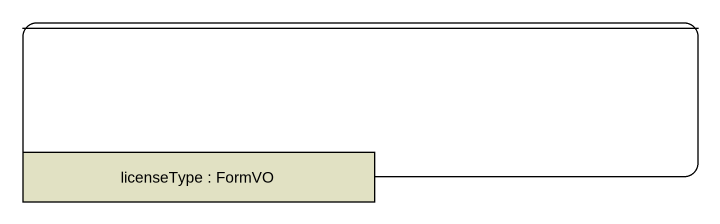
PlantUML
@startuml
hide empty description
state " " as state1 {
  state "licenseType : FormVO" as licenseType <<object>> #E1E1C3
}
@enduml
